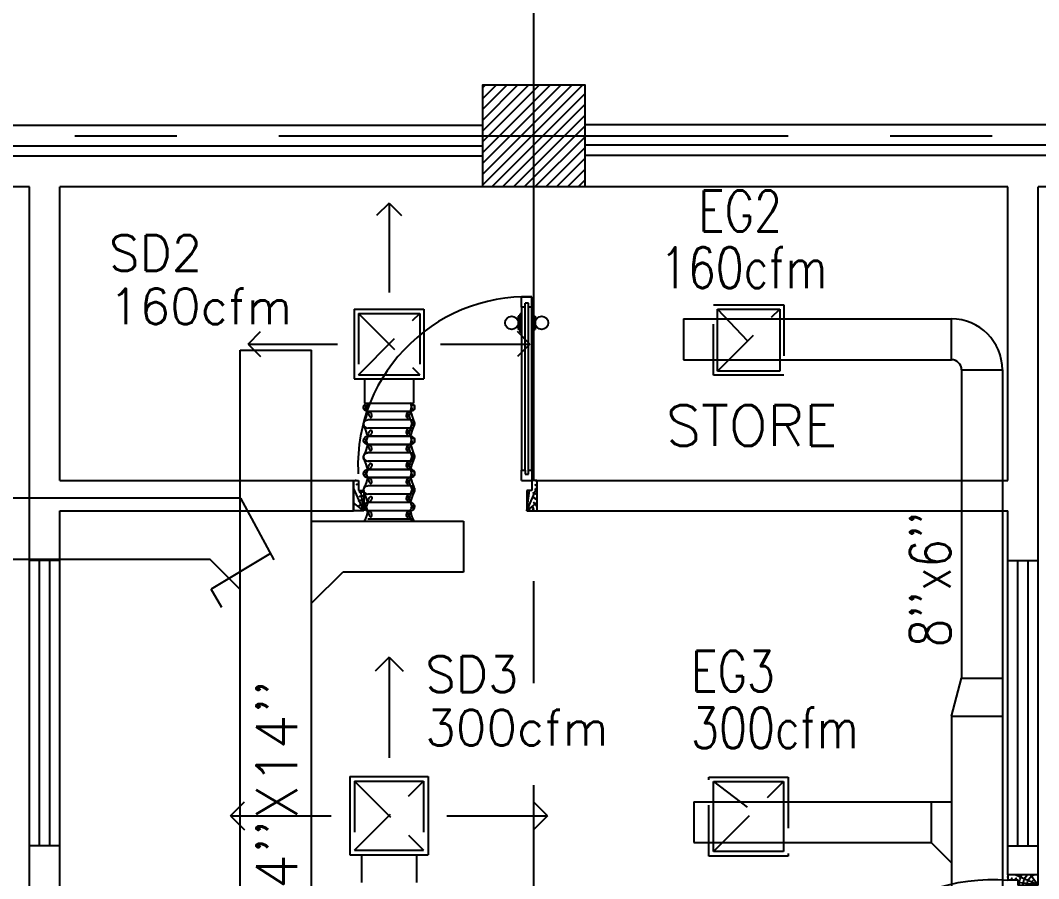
# Model space of a CAD drawing. Extents: x 417866230.2 to 417866327.8, y 43498045.5 to 43498135.4.
# Drawn here: x 417866253.678 to 417866258.674, y 43498118.279 to 43498122.489 of the extents above; entities that cross this region are included whole.
import ezdxf
from ezdxf.enums import TextEntityAlignment as Align

# ---------------------------------------------------------------- set-up
doc = ezdxf.new("R2010")
doc.units = 0
doc.header["$MEASUREMENT"] = 0
doc.linetypes.add('CENTERX2', pattern=[4, 2.5, -0.5, 0.5, -0.5])
doc.linetypes.add('HIDDEN', pattern=[0.375, 0.25, -0.125])
doc.layers.get('0').update_dxf_attribs({"linetype": 'CONTINUOUS'})
for name, color, linetype in [('AXES', 11, 'CENTERX2'), ('COL', 9, 'CONTINUOUS'), ('DOOR', 9, 'CONTINUOUS'), ('DUCT', 6, 'CONTINUOUS'), ('EXDUCT', 10, 'CONTINUOUS'), ('HAT', 12, 'CONTINUOUS'), ('INSUL', 9, 'CONTINUOUS'), ('M-AC-FLEX', 3, 'CONTINUOUS'), ('M-EGU.', 2, 'CONTINUOUS'), ('RM-NAME', 9, 'CONTINUOUS'), ('SCD', 2, 'CONTINUOUS'), ('WALL', 4, 'CONTINUOUS'), ('WIN', 9, 'CONTINUOUS')]:
    doc.layers.add(name, color=color, linetype=linetype)
doc.styles.add('ROMANS', font='ROMANS.shx', dxfattribs={"width": 0.6})

# ---------------------------------------------------------------- blocks, each defined once
blk = doc.blocks.new('*X86')
at = {"color": 0}
for p, q in [((38539.2, 69510.5), (39029.7, 70001)), ((38539.2, 69563.5), (38976.7, 70001)), ((38539.2, 69616.6), (38923.7, 70001)), ((38539.2, 69669.6), (38870.6, 70001)), ((38539.2, 69722.6), (38817.6, 70001)), ((38539.2, 69775.7), (38764.6, 70001)), ((38539.2, 69828.7), (38711.5, 70001)), ((38539.2, 69881.7), (38658.5, 70001)), ((38539.2, 69934.8), (38605.5, 70001)), ((38539.2, 69987.8), (38552.4, 70001)), ((38582.8, 69501), (39039.2, 69957.5)), ((38635.8, 69501), (39039.2, 69904.4)), ((38688.8, 69501), (39039.2, 69851.4)), ((38741.9, 69501), (39039.2, 69798.4)), ((38794.9, 69501), (39039.2, 69745.3)), ((38847.9, 69501), (39039.2, 69692.3)), ((38901, 69501), (39039.2, 69639.3)), ((38954, 69501), (39039.2, 69586.2)), ((39007, 69501), (39039.2, 69533.2))]:
    blk.add_line(p, q, dxfattribs=at)
blk = doc.blocks.new('RM1')
at = {"layer": 'RM-NAME', "style": 'ROMANS'}
for tag, p in [('ROOMNAME1', (0, 323.8)), ('ROOMNAME2', (0, 0))]:
    blk.add_attdef(tag, text='', height=200, dxfattribs=at).set_placement(p, align=Align.MIDDLE)
blk = doc.blocks.new('DOOR90')
at = {"layer": 'DOOR', "color": 7, "linetype": 'ByBlock'}
for p, q in [((-150, 0), (0, 0)), ((-150, 0), (-150, -25)), ((0, -50), (-113.7, 0)), ((0, -50), (-40.1, 0)), ((0, -50), (0, 0)), ((-1000, -25), (-1050, -25)), ((-1050, -75), (-1050, -25)), ((-1050, -25), (-1050, -75)), ((-1000, -42), (-1020, -42)), ((-1020, -42), (-1020, -58)), ((-1000, -25), (-1000, -42)), ((-877.6, -17.8), (-967.6, -17.8)), ((-967.6, -25), (-967.6, -17.8)), ((-955, -8.8), (-890.2, -8.8)), ((-955, -17.8), (-955, -8.8)), ((-955, -17.8), (-890.2, -17.8)), ((-890.2, -17.8), (-890.2, -8.8)), ((-877.6, -25), (-877.6, -17.8)), ((-200, -25), (-150, -25)), ((-200, -42), (-200, -25)), ((-180, -42), (-200, -42)), ((-180, -58), (-180, -42)), ((-150, -25), (-100, -25)), ((-150, -75), (-150, -25)), ((-100, -25), (-100, -50)), ((0, -50), (-100, -36.6)), ((-1000, -75), (-1050, -75)), ((-1000, -58), (-1020, -58)), ((-1000, -58), (-1000, -75)), ((-967.6, -75), (-967.6, -82.2)), ((-877.6, -82.2), (-967.6, -82.2)), ((-955, -82.2), (-890.2, -82.2)), ((-955, -82.2), (-955, -91.2)), ((-955, -91.2), (-890.2, -91.2)), ((-890.2, -82.2), (-890.2, -91.2)), ((-877.6, -75), (-877.6, -82.2)), ((-200, -58), (-180, -58)), ((-200, -75), (-200, -58)), ((-150, -75), (-200, -75)), ((-100, -50), (0, -50)), ((-150, -875), (-100, -875)), ((-150, -900), (-150, -875)), ((0, -850), (-113.7, -900)), ((-100, -875), (-100, -850)), ((0, -850), (-100, -863.4)), ((-100, -850), (0, -850)), ((0, -850), (-40.1, -900)), ((0, -850), (0, -900)), ((-150, -900), (0, -900)), ((0, -900), (-150, -900))]:
    blk.add_line(p, q, dxfattribs=at)
at = {"layer": 'DOOR', "linetype": 'ByBlock'}
for p, q in [((-200, -25), (-1000, -25)), ((-200, -42), (-1000, -42)), ((-200, -58), (-1000, -58)), ((-1000, -75), (-200, -75))]:
    blk.add_line(p, q, dxfattribs=at)
at = {"layer": 'DOOR', "color": 7, "linetype": 'ByBlock'}
for centre in [(-922.6, 23.5), (-922.6, -123.5)]:
    blk.add_circle(centre, 32.4, dxfattribs=at)
for centre, radius, start, end in [((0, -50), 154.4, 161.1053, 166.2858), ((0, -50), 94.4, 148.0182, 180), ((0, -50), 134.4, 158.1598, 169.28), ((0, -50), 114.4, 154.0838, 167.3774), ((0, -50), 74.4, 137.7764, 180), ((0, -50), 54.4, 113.2074, 180), ((0, -50), 34.4, 90, 180), ((0, -50), 14.4, 90, 180), ((0, -850), 154.4, 193.7142, 198.8947), ((0, -850), 134.4, 190.72, 201.8402), ((0, -850), 94.4, 180, 211.9818), ((0, -850), 74.4, 180, 222.2236), ((0, -850), 54.4, 180, 246.7926), ((0, -850), 34.4, 180, 270), ((0, -850), 14.4, 180, 270)]:
    blk.add_arc(centre, radius, start, end, dxfattribs=at)
at = {"layer": 'DOOR', "linetype": 'HIDDEN', "ltscale": 0.5}
blk.add_arc((-222.2, -50), 828.2, 178.2701, 275.003, dxfattribs=at)
blk = doc.blocks.new('A$C24ED45A6')
at = {"layer": 'DOOR', "color": 0, "linetype": 'ByBlock'}
for p, q in [((925, 1100), (925, 1150)), ((925, 1150), (975, 1150)), ((975, 1150), (925, 1150)), ((975, 1100), (975, 1150)), ((942, 1100), (925, 1100)), ((942, 1100), (942, 1120)), ((958, 1120), (942, 1120)), ((958, 1100), (958, 1120)), ((975, 1100), (958, 1100)), ((908.8, 1055), (908.8, 990.2)), ((917.8, 1055), (908.8, 1055)), ((917.8, 977.6), (917.8, 1067.6)), ((925, 1067.6), (917.8, 1067.6)), ((917.8, 1055), (917.8, 990.2)), ((975, 1067.6), (982.2, 1067.6)), ((982.2, 977.6), (982.2, 1067.6)), ((982.2, 1055), (982.2, 990.2)), ((982.2, 1055), (991.2, 1055)), ((991.2, 1055), (991.2, 990.2)), ((917.8, 990.2), (908.8, 990.2)), ((925, 977.6), (917.8, 977.6)), ((975, 977.6), (982.2, 977.6)), ((982.2, 990.2), (991.2, 990.2)), ((925, 150), (925, 200)), ((925, 200), (942, 200)), ((942, 200), (942, 180)), ((958, 180), (958, 200)), ((958, 200), (975, 200)), ((975, 200), (975, 150)), ((0, 0), (0, 150)), ((0, 150), (25, 150)), ((25, 150), (25, 100)), ((925, 150), (975, 150)), ((942, 180), (958, 180)), ((1000, 150), (975, 150)), ((975, 150), (975, 100)), ((1000, 150), (1000, 0)), ((25, 100), (50, 100)), ((50, 100), (50, 0)), ((975, 100), (950, 100)), ((950, 100), (950, 0)), ((50, 0), (0, 0)), ((950, 0), (1000, 0))]:
    blk.add_line(p, q, dxfattribs=at)
at = {"layer": 'DOOR', "linetype": 'ByBlock'}
for p, q in [((925, 1100), (925, 200)), ((942, 200), (942, 1100)), ((958, 200), (958, 1100)), ((975, 200), (975, 1100))]:
    blk.add_line(p, q, dxfattribs=at)
at = {"layer": 'DOOR', "color": 9, "linetype": 'ByBlock'}
for p, q in [((50, 0), (0, 113.7)), ((50, 0), (36.6, 100)), ((950, 0), (1000, 113.7)), ((950, 0), (963.4, 100)), ((50, 0), (0, 40.1)), ((950, 0), (1000, 40.1))]:
    blk.add_line(p, q, dxfattribs=at)
at = {"layer": 'DOOR', "color": 0, "linetype": 'ByBlock'}
for centre in [(876.5, 1022.6), (1023.5, 1022.6)]:
    blk.add_circle(centre, 32.4, dxfattribs=at)
at = {"layer": 'DOOR', "linetype": 'HIDDEN', "ltscale": 0.5}
blk.add_arc((950, 222.5), 927.8, 88.456, 184.4816, dxfattribs=at)
at = {"layer": 'DOOR', "color": 9, "linetype": 'ByBlock'}
for centre, radius, start, end in [((50, 0), 154.4, 103.7142, 108.8947), ((950, 0), 154.4, 71.1053, 76.2858), ((50, 0), 134.4, 100.72, 111.8402), ((50, 0), 114.4, 102.6226, 115.9162), ((950, 0), 134.4, 68.1598, 79.28), ((950, 0), 114.4, 64.0838, 77.3774), ((50, 0), 94.4, 90, 121.9818), ((50, 0), 74.4, 90, 132.2236), ((50, 0), 54.4, 90, 156.7926), ((950, 0), 94.4, 58.0182, 90), ((950, 0), 74.4, 47.7764, 90), ((950, 0), 54.4, 23.2074, 90), ((50, 0), 34.4, 90, 180), ((50, 0), 14.4, 90, 180), ((950, 0), 34.4, 0, 90), ((950, 0), 14.4, 0, 90)]:
    blk.add_arc(centre, radius, start, end, dxfattribs=at)
at = {"layer": 'WALL'}
blk.add_line((1000, 0), (1000, 150), dxfattribs=at)

msp = doc.modelspace()

# ---------------------------------------------------------------- linework, layer by layer
at = {"layer": 'AXES'}
for p, q in [((417866256.1969, 43498056.2378), (417866256.1969, 43498134.7153)), ((417866230.9454, 43498121.9221), (417866300.0369, 43498121.9221))]:
    msp.add_line(p, q, dxfattribs=at)
at = {"layer": 'COL'}
msp.add_lwpolyline([(417866255.9469, 43498121.6721), (417866255.9469, 43498122.1721), (417866256.4469, 43498122.1721), (417866256.4469, 43498121.6721)], close=True, dxfattribs=at)
at = {"layer": 'DUCT'}
for p, q in [((417866254.7569, 43498117.1006), (417866254.7569, 43498120.8717)), ((417866254.7569, 43498120.8717), (417866255.1069, 43498120.8717)), ((417866255.1069, 43498117.1006), (417866255.1069, 43498120.8717)), ((417866254.7581, 43498120.1454), (417866253.6336, 43498120.1454)), ((417866254.7581, 43498120.1454), (417866254.9215, 43498119.8426)), ((417866255.1098, 43498120.0324), (417866255.8524, 43498120.0324)), ((417866255.8524, 43498120.0324), (417866255.8524, 43498119.7824)), ((417866254.9046, 43498119.8739), (417866254.6137, 43498119.6983)), ((417866253.6336, 43498119.8454), (417866254.6081, 43498119.8454)), ((417866254.7581, 43498119.6954), (417866254.6081, 43498119.8454)), ((417866255.1098, 43498119.6324), (417866255.2598, 43498119.7824)), ((417866255.8524, 43498119.7824), (417866255.2598, 43498119.7824)), ((417866254.6658, 43498119.6082), (417866254.6137, 43498119.6983))]:
    msp.add_line(p, q, dxfattribs=at)
at = {"layer": 'EXDUCT', "linetype": 'Continuous'}
for p, q in [((417866256.9313, 43498121.024), (417866256.9313, 43498120.824)), ((417866256.9313, 43498121.024), (417866258.2457, 43498121.024)), ((417866258.2458, 43498120.824), (417866258.2458, 43498121.024)), ((417866256.9313, 43498120.824), (417866258.2457, 43498120.824)), ((417866258.2957, 43498120.774), (417866258.2957, 43498119.2618)), ((417866258.2957, 43498120.774), (417866258.4957, 43498120.774)), ((417866258.4957, 43498120.774), (417866258.4957, 43498119.0751)), ((417866258.2457, 43498119.0751), (417866258.2957, 43498119.2618)), ((417866258.2957, 43498119.2618), (417866258.4957, 43498119.2618)), ((417866258.2457, 43498119.0751), (417866258.2457, 43498112.225)), ((417866258.2457, 43498119.0751), (417866258.4957, 43498119.0751)), ((417866258.4957, 43498119.0751), (417866258.4957, 43498112.325)), ((417866256.9813, 43498118.6563), (417866256.9813, 43498118.4563)), ((417866256.9813, 43498118.6563), (417866258.2457, 43498118.6563)), ((417866258.1457, 43498118.6563), (417866258.1457, 43498118.4563)), ((417866256.9813, 43498118.4563), (417866258.1457, 43498118.4563)), ((417866258.1457, 43498118.4563), (417866258.2457, 43498118.3563))]:
    msp.add_line(p, q, dxfattribs=at)
for radius in [0.25, 0.05]:
    msp.add_arc((417866258.2457, 43498120.774), radius, 0, 90, dxfattribs=at)
at = {"layer": 'INSUL'}
for p, q in [((417866255.9469, 43498121.8721), (417866249.2469, 43498121.8721)), ((417866259.5469, 43498121.8761), (417866256.4469, 43498121.8761)), ((417866255.9469, 43498121.8221), (417866249.2469, 43498121.8221)), ((417866259.5469, 43498121.8261), (417866256.4469, 43498121.8261))]:
    msp.add_line(p, q, dxfattribs=at)
at = {"layer": 'M-AC-FLEX', "color": 11}
for p, q in [((417866255.5919, 43498120.5706), (417866255.3818, 43498120.5706)), ((417866255.5919, 43498120.5298), (417866255.3818, 43498120.5298)), ((417866255.5919, 43498120.5298), (417866255.3818, 43498120.5298)), ((417866255.5919, 43498120.4891), (417866255.3818, 43498120.4891)), ((417866255.5919, 43498120.4891), (417866255.3818, 43498120.4891)), ((417866255.3815, 43498120.4484), (417866255.5916, 43498120.4484)), ((417866255.3815, 43498120.4484), (417866255.5916, 43498120.4484)), ((417866255.5919, 43498120.4484), (417866255.3818, 43498120.4484)), ((417866255.5919, 43498120.4484), (417866255.3818, 43498120.4484)), ((417866255.3815, 43498120.4083), (417866255.5916, 43498120.4083)), ((417866255.3815, 43498120.4083), (417866255.5916, 43498120.4083)), ((417866255.5919, 43498120.4083), (417866255.3818, 43498120.4083)), ((417866255.5919, 43498120.4083), (417866255.3818, 43498120.4083)), ((417866255.5919, 43498120.3676), (417866255.3818, 43498120.3676)), ((417866255.5919, 43498120.3676), (417866255.3818, 43498120.3676)), ((417866255.5919, 43498120.3269), (417866255.3818, 43498120.3269)), ((417866255.5919, 43498120.3269), (417866255.3818, 43498120.3269)), ((417866255.3815, 43498120.2861), (417866255.5916, 43498120.2861)), ((417866255.3815, 43498120.2861), (417866255.5916, 43498120.2861)), ((417866255.5919, 43498120.2861), (417866255.3818, 43498120.2861)), ((417866255.5919, 43498120.2861), (417866255.3818, 43498120.2861)), ((417866255.3815, 43498120.2461), (417866255.5916, 43498120.2461)), ((417866255.3815, 43498120.2461), (417866255.5916, 43498120.2461)), ((417866255.5919, 43498120.2461), (417866255.3818, 43498120.2461)), ((417866255.5919, 43498120.2461), (417866255.3818, 43498120.2461)), ((417866255.5919, 43498120.2054), (417866255.3818, 43498120.2054)), ((417866255.5919, 43498120.2054), (417866255.3818, 43498120.2054)), ((417866255.5919, 43498120.1646), (417866255.3818, 43498120.1646)), ((417866255.5919, 43498120.1646), (417866255.3818, 43498120.1646)), ((417866255.5919, 43498120.1239), (417866255.3818, 43498120.1239)), ((417866255.5919, 43498120.0832), (417866255.3818, 43498120.0832)), ((417866255.5919, 43498120.0424), (417866255.3818, 43498120.0424)), ((417866255.5919, 43498120.0424), (417866255.3818, 43498120.0424))]:
    msp.add_line(p, q, dxfattribs=at)
at = {"layer": 'M-AC-FLEX'}
for points in [[(417866255.3818, 43498120.5706, -0.999838), (417866255.3811, 43498120.6106)], [(417866255.3818, 43498120.6106, 0.999838), (417866255.3811, 43498120.5706)], [(417866255.3818, 43498120.6106, 0.999838), (417866255.3811, 43498120.5706)], [(417866255.3818, 43498120.5706, -0.999838), (417866255.3811, 43498120.6106)], [(417866255.5912, 43498120.5706, -0.00451), (417866255.5916, 43498120.5706, 1.018005), (417866255.5916, 43498120.6106)], [(417866255.5912, 43498120.6106, 0.00451), (417866255.5916, 43498120.6106, -1.018005), (417866255.5916, 43498120.5706)], [(417866255.3818, 43498120.5706, -1), (417866255.3818, 43498120.5298, 1), (417866255.3818, 43498120.4891)], [(417866255.3815, 43498120.5706, -0.008922), (417866255.3808, 43498120.5706)], [(417866255.3818, 43498120.5706, 0.00451), (417866255.3815, 43498120.5706, -0.008922), (417866255.3808, 43498120.5706)], [(417866255.3811, 43498120.5706, 0.004461), (417866255.3815, 43498120.5706)], [(417866255.3811, 43498120.5706, 0.004461), (417866255.3815, 43498120.5706)], [(417866255.3818, 43498120.5706, -0.412332), (417866255.4022, 43498120.5503, -0.412332)], [(417866255.5919, 43498120.5706, 0.412332), (417866255.5716, 43498120.5503, 0.412332)], [(417866255.5919, 43498120.5298, -1), (417866255.5919, 43498120.5706)], [(417866255.5919, 43498120.5706, 1), (417866255.5919, 43498120.5298, -1), (417866255.5919, 43498120.4891)], [(417866255.3818, 43498120.4484, 1), (417866255.3818, 43498120.4891, -1), (417866255.3818, 43498120.5298)], [(417866255.5919, 43498120.4484, -1), (417866255.5919, 43498120.4891, 1), (417866255.5919, 43498120.5298)], [(417866255.5919, 43498120.5298, -1), (417866255.5919, 43498120.4891)], [(417866255.5919, 43498120.4891, 1), (417866255.5919, 43498120.5298)], [(417866255.5919, 43498120.4891, 1), (417866255.5919, 43498120.4484)], [(417866255.3818, 43498120.4083, -0.999838), (417866255.3811, 43498120.4484)], [(417866255.3818, 43498120.4484, 0.999838), (417866255.3811, 43498120.4083)], [(417866255.3818, 43498120.4484, 0.999838), (417866255.3811, 43498120.4083)], [(417866255.3818, 43498120.4083, -0.999838), (417866255.3811, 43498120.4484)], [(417866255.3818, 43498120.4484, -0.00451), (417866255.3815, 43498120.4484, 0.008922), (417866255.3808, 43498120.4484)], [(417866255.3815, 43498120.4484, 0.008922), (417866255.3808, 43498120.4484)], [(417866255.3811, 43498120.4484, -0.004461), (417866255.3815, 43498120.4484)], [(417866255.3811, 43498120.4484, -0.004461), (417866255.3815, 43498120.4484)], [(417866255.5912, 43498120.4083, -0.00451), (417866255.5916, 43498120.4083, 1.018005), (417866255.5916, 43498120.4484)], [(417866255.5912, 43498120.4484, 0.00451), (417866255.5916, 43498120.4484, -1.018005), (417866255.5916, 43498120.4083)], [(417866255.3818, 43498120.4083, -1), (417866255.3818, 43498120.3676, 1), (417866255.3818, 43498120.3269)], [(417866255.3924, 43498120.3705, -0.136926), (417866255.3818, 43498120.3676, 1), (417866255.3818, 43498120.3269)], [(417866255.3924, 43498120.3239, 0.136926), (417866255.3818, 43498120.3269, -1), (417866255.3818, 43498120.3676)], [(417866255.3818, 43498120.2861, 1), (417866255.3818, 43498120.3269, -1), (417866255.3818, 43498120.3676)], [(417866255.3815, 43498120.4083, -0.008922), (417866255.3808, 43498120.4083)], [(417866255.3818, 43498120.4083, 0.00451), (417866255.3815, 43498120.4083, -0.008922), (417866255.3808, 43498120.4083)], [(417866255.3811, 43498120.4083, 0.004461), (417866255.3815, 43498120.4083)], [(417866255.3811, 43498120.4083, 0.004461), (417866255.3815, 43498120.4083)], [(417866255.5919, 43498120.3676, -1), (417866255.5919, 43498120.4083)], [(417866255.5919, 43498120.4083, 1), (417866255.5919, 43498120.3676, -1), (417866255.5919, 43498120.3269)], [(417866255.5919, 43498120.2861, -1), (417866255.5919, 43498120.3269, 1), (417866255.5919, 43498120.3676)], [(417866255.5814, 43498120.3705, 0.136926), (417866255.5919, 43498120.3676, -1), (417866255.5919, 43498120.3269)], [(417866255.5814, 43498120.3239, -0.136926), (417866255.5919, 43498120.3269, 1), (417866255.5919, 43498120.3676)], [(417866255.5919, 43498120.3269, 1), (417866255.5919, 43498120.3676)], [(417866255.5919, 43498120.3676, -1), (417866255.5919, 43498120.3269)], [(417866255.5919, 43498120.3676, -1), (417866255.5919, 43498120.3269)], [(417866255.5919, 43498120.3269, 1), (417866255.5919, 43498120.3676)], [(417866255.5919, 43498120.3269, 1), (417866255.5919, 43498120.2861)], [(417866255.3818, 43498120.2861, 0.999838), (417866255.3811, 43498120.2461)], [(417866255.3818, 43498120.2461, -0.999838), (417866255.3811, 43498120.2861)], [(417866255.3818, 43498120.2461, -0.999838), (417866255.3811, 43498120.2861)], [(417866255.3818, 43498120.2861, 0.999838), (417866255.3811, 43498120.2461)], [(417866255.3815, 43498120.2861, 0.008922), (417866255.3808, 43498120.2861)], [(417866255.3818, 43498120.2861, -0.00451), (417866255.3815, 43498120.2861, 0.008922), (417866255.3808, 43498120.2861)], [(417866255.3811, 43498120.2861, -0.004461), (417866255.3815, 43498120.2861)], [(417866255.3811, 43498120.2861, -0.004461), (417866255.3815, 43498120.2861)], [(417866255.5912, 43498120.2861, 0.00451), (417866255.5916, 43498120.2861, -1.018005), (417866255.5916, 43498120.2461)], [(417866255.5912, 43498120.2461, -0.00451), (417866255.5916, 43498120.2461, 1.018005), (417866255.5916, 43498120.2861)], [(417866255.3818, 43498120.2461, -1), (417866255.3818, 43498120.2054, 1), (417866255.3818, 43498120.1646)], [(417866255.3818, 43498120.2461, 0.00451), (417866255.3815, 43498120.2461, -0.008922), (417866255.3808, 43498120.2461)], [(417866255.3815, 43498120.2461, -0.008922), (417866255.3808, 43498120.2461)], [(417866255.3811, 43498120.2461, 0.004461), (417866255.3815, 43498120.2461)], [(417866255.3811, 43498120.2461, 0.004461), (417866255.3815, 43498120.2461)], [(417866255.5919, 43498120.2054, -1), (417866255.5919, 43498120.2461)], [(417866255.5919, 43498120.2461, 1), (417866255.5919, 43498120.2054, -1), (417866255.5919, 43498120.1646)], [(417866255.3818, 43498120.1239, 1), (417866255.3818, 43498120.1646, -1), (417866255.3818, 43498120.2054)], [(417866255.5919, 43498120.1239, -1), (417866255.5919, 43498120.1646, 1), (417866255.5919, 43498120.2054)], [(417866255.5919, 43498120.1646, 1), (417866255.5919, 43498120.1239)], [(417866255.5919, 43498120.1646, 1), (417866255.5919, 43498120.2054)], [(417866255.5919, 43498120.2054, -1), (417866255.5919, 43498120.1646)], [(417866255.3818, 43498120.0832, -0.983673), (417866255.3811, 43498120.1239)], [(417866255.3818, 43498120.1239, 0.983673), (417866255.3811, 43498120.0832)], [(417866255.3818, 43498120.1239, 0.983673), (417866255.3811, 43498120.0832)], [(417866255.3815, 43498120.1239, 0.008922), (417866255.3808, 43498120.1239)], [(417866255.3818, 43498120.1239, -0.00451), (417866255.3815, 43498120.1239, 0.008922), (417866255.3808, 43498120.1239)], [(417866255.3811, 43498120.1239, -0.004461), (417866255.3815, 43498120.1239)], [(417866255.3811, 43498120.1239, -0.004461), (417866255.3815, 43498120.1239)], [(417866255.3818, 43498120.1239, 0.412332), (417866255.4022, 43498120.1441, 0.412332)], [(417866255.5919, 43498120.1239, -0.412332), (417866255.5716, 43498120.1441, -0.412332)], [(417866255.5912, 43498120.1239, 0.00451), (417866255.5916, 43498120.1239, -0.999156), (417866255.5916, 43498120.0831)], [(417866255.5912, 43498120.0831, -0.00451), (417866255.5916, 43498120.0831, 0.999156), (417866255.5916, 43498120.1239)], [(417866255.3818, 43498120.0832, -1), (417866255.3818, 43498120.0424, 0.265787), (417866255.3643, 43498120.0324, 0.265787)], [(417866255.3815, 43498120.0832, -0.008922), (417866255.3808, 43498120.0832)], [(417866255.3818, 43498120.0832, 0.00451), (417866255.3815, 43498120.0832, -0.008922), (417866255.3808, 43498120.0832)], [(417866255.3811, 43498120.0832, 0.004461), (417866255.3815, 43498120.0832)], [(417866255.3811, 43498120.0832, 0.004461), (417866255.3815, 43498120.0832)], [(417866255.3818, 43498120.0832, -0.412332), (417866255.4022, 43498120.0629, -0.412332)], [(417866255.5919, 43498120.0832, 0.412332), (417866255.5716, 43498120.0629, 0.412332)], [(417866255.5919, 43498120.0424, -1), (417866255.5919, 43498120.0832)], [(417866255.5919, 43498120.0832, 1), (417866255.5919, 43498120.0424, -0.265787), (417866255.6095, 43498120.0324, -0.265787)], [(417866255.3643, 43498120.0324, -0.265787), (417866255.3818, 43498120.0424)], [(417866255.5919, 43498120.0424, -0.265787), (417866255.6095, 43498120.0324, -0.265787)], [(417866255.6095, 43498120.0324, 0.265787), (417866255.5919, 43498120.0424)], [(417866255.6095, 43498120.0324, 0.265787), (417866255.5919, 43498120.0424)]]:
    msp.add_lwpolyline(points, format="xyb", dxfattribs=at)
at = {"layer": 'M-EGU.'}
for p, q in [((417866255.4865, 43498121.5922), (417866255.4254, 43498121.5311)), ((417866255.4865, 43498121.5922), (417866255.5476, 43498121.5311)), ((417866255.4865, 43498121.5922), (417866255.4865, 43498121.1534)), ((417866255.3161, 43498121.0714), (417866255.3161, 43498120.7306)), ((417866255.3161, 43498121.0714), (417866255.6569, 43498121.0714)), ((417866255.6569, 43498121.0714), (417866255.6569, 43498120.7306)), ((417866257.0985, 43498120.7677), (417866257.0985, 43498121.0725)), ((417866257.0985, 43498121.0725), (417866257.4033, 43498121.0725)), ((417866257.4033, 43498121.0725), (417866257.4033, 43498120.7677)), ((417866254.7953, 43498120.901), (417866254.8564, 43498120.9621)), ((417866256.1777, 43498120.901), (417866256.1166, 43498120.9621)), ((417866254.7953, 43498120.901), (417866255.2341, 43498120.901)), ((417866254.7953, 43498120.901), (417866254.8564, 43498120.8399)), ((417866255.7389, 43498120.901), (417866256.1777, 43498120.901)), ((417866256.1777, 43498120.901), (417866256.1166, 43498120.8399)), ((417866257.4033, 43498120.7677), (417866257.0985, 43498120.7677)), ((417866255.3161, 43498120.7306), (417866255.6569, 43498120.7306)), ((417866255.3665, 43498120.7306), (417866255.3665, 43498120.6106)), ((417866255.6065, 43498120.7306), (417866255.6065, 43498120.6106)), ((417866255.3665, 43498120.6106), (417866255.6065, 43498120.6106)), ((417866255.4865, 43498119.3649), (417866255.4178, 43498119.2961)), ((417866255.4865, 43498119.3649), (417866255.5552, 43498119.2961)), ((417866255.4865, 43498119.3649), (417866255.4865, 43498118.8712)), ((417866255.2948, 43498118.779), (417866255.2948, 43498118.3956)), ((417866255.2948, 43498118.779), (417866255.6782, 43498118.779)), ((417866255.6782, 43498118.779), (417866255.6782, 43498118.3956)), ((417866257.0788, 43498118.4116), (417866257.0788, 43498118.7545)), ((417866257.0788, 43498118.7545), (417866257.4217, 43498118.7545)), ((417866257.4217, 43498118.7545), (417866257.4217, 43498118.4116)), ((417866254.7089, 43498118.5873), (417866254.7776, 43498118.656)), ((417866256.2641, 43498118.5873), (417866256.1954, 43498118.656)), ((417866254.7089, 43498118.5873), (417866255.2026, 43498118.5873)), ((417866254.7089, 43498118.5873), (417866254.7776, 43498118.5185)), ((417866255.7705, 43498118.5873), (417866256.2641, 43498118.5873)), ((417866256.2641, 43498118.5873), (417866256.1954, 43498118.5185)), ((417866257.4217, 43498118.4116), (417866257.0788, 43498118.4116)), ((417866255.2948, 43498118.3956), (417866255.6782, 43498118.3956)), ((417866255.3515, 43498118.3956), (417866255.3515, 43498118.2606)), ((417866255.6215, 43498118.3956), (417866255.6215, 43498118.2606))]:
    msp.add_line(p, q, dxfattribs=at)
at = {"layer": 'M-EGU.', "linetype": 'HIDDEN'}
for p, q in [((417866257.0785, 43498120.7477), (417866257.0785, 43498121.0925)), ((417866257.0785, 43498121.0925), (417866257.4233, 43498121.0925)), ((417866257.0985, 43498120.7677), (417866257.4033, 43498121.0725)), ((417866257.4233, 43498121.0925), (417866257.4233, 43498120.7477)), ((417866255.3361, 43498121.0514), (417866255.6369, 43498120.7506)), ((417866255.3361, 43498120.7506), (417866255.6369, 43498121.0514)), ((417866255.3361, 43498121.0514), (417866255.3361, 43498120.7506)), ((417866255.3361, 43498121.0514), (417866255.6369, 43498121.0514)), ((417866255.6369, 43498121.0514), (417866255.6369, 43498120.7506)), ((417866255.3361, 43498120.7506), (417866255.6369, 43498120.7506)), ((417866257.4233, 43498120.7477), (417866257.0785, 43498120.7477)), ((417866257.0563, 43498118.3891), (417866257.0563, 43498118.777)), ((417866257.0563, 43498118.777), (417866257.4442, 43498118.777)), ((417866257.4442, 43498118.777), (417866257.4442, 43498118.3891)), ((417866255.3173, 43498118.7565), (417866255.6557, 43498118.4181)), ((417866255.3173, 43498118.4181), (417866255.6557, 43498118.7565)), ((417866255.3173, 43498118.7565), (417866255.3173, 43498118.4181)), ((417866255.3173, 43498118.7565), (417866255.6557, 43498118.7565)), ((417866255.6557, 43498118.7565), (417866255.6557, 43498118.4181)), ((417866257.0788, 43498118.4116), (417866257.4217, 43498118.7545)), ((417866255.3173, 43498118.4181), (417866255.6557, 43498118.4181)), ((417866257.4442, 43498118.3891), (417866257.0563, 43498118.3891))]:
    msp.add_line(p, q, dxfattribs=at)
at = {"layer": 'SCD', "color": 2}
for p, q in [((417866257.0985, 43498121.0725), (417866257.2452, 43498120.9163)), ((417866257.0788, 43498118.7545), (417866257.2438, 43498118.6288))]:
    msp.add_line(p, q, dxfattribs=at)
at = {"layer": 'WALL'}
for p, q in [((417866255.9469, 43498121.9721), (417866249.2469, 43498121.9721)), ((417866259.5469, 43498121.9761), (417866256.4469, 43498121.9761)), ((417866253.7219, 43498121.6721), (417866249.2469, 43498121.6721)), ((417866253.7219, 43498119.8396), (417866253.7219, 43498121.6721)), ((417866255.9469, 43498121.6721), (417866253.8719, 43498121.6721)), ((417866253.8719, 43498120.2321), (417866253.8719, 43498121.6721)), ((417866258.5219, 43498121.6721), (417866256.4469, 43498121.6721)), ((417866258.5219, 43498120.2321), (417866258.5219, 43498121.6721)), ((417866259.5469, 43498121.6721), (417866258.6719, 43498121.6721)), ((417866258.6719, 43498119.8396), (417866258.6719, 43498121.6721)), ((417866253.8719, 43498120.2321), (417866255.3121, 43498120.2321)), ((417866255.3121, 43498120.2321), (417866255.3121, 43498120.0821)), ((417866256.2121, 43498120.2321), (417866258.5219, 43498120.2321)), ((417866256.2121, 43498120.2321), (417866256.2121, 43498120.0821)), ((417866253.8719, 43498120.0821), (417866255.3121, 43498120.0821)), ((417866253.8719, 43498119.8396), (417866253.8719, 43498120.0821)), ((417866256.2121, 43498120.0821), (417866258.5219, 43498120.0821)), ((417866258.5219, 43498119.8396), (417866258.5219, 43498120.0821)), ((417866253.8719, 43498119.8396), (417866253.7219, 43498119.8396)), ((417866258.5219, 43498119.8396), (417866258.6719, 43498119.8396)), ((417866253.7219, 43498118.1971), (417866253.7219, 43498118.4396)), ((417866253.8719, 43498118.4396), (417866253.7219, 43498118.4396)), ((417866253.8719, 43498118.1971), (417866253.8719, 43498118.4396)), ((417866258.5219, 43498118.2971), (417866258.5219, 43498118.4396)), ((417866258.5219, 43498118.4396), (417866258.6719, 43498118.4396)), ((417866258.6719, 43498118.2971), (417866258.6719, 43498118.4396)), ((417866258.6719, 43498118.2971), (417866258.5219, 43498118.2971))]:
    msp.add_line(p, q, dxfattribs=at)
at = {"layer": 'WIN'}
for p, q in [((417866253.7219, 43498118.4396), (417866253.7219, 43498119.8396)), ((417866253.7719, 43498118.4396), (417866253.7719, 43498119.8396)), ((417866253.8219, 43498118.4396), (417866253.8219, 43498119.8396)), ((417866253.8719, 43498118.4396), (417866253.8719, 43498119.8396)), ((417866258.5219, 43498118.4396), (417866258.5219, 43498119.8396)), ((417866258.5719, 43498118.4396), (417866258.5719, 43498119.8396)), ((417866258.6219, 43498118.4396), (417866258.6219, 43498119.8396)), ((417866258.6719, 43498118.4396), (417866258.6719, 43498119.8396))]:
    msp.add_line(p, q, dxfattribs=at)

# ---------------------------------------------------------------- block references
at = {"layer": 'DOOR', "yscale": 0.0009999999892897904, "zscale": 0.001}
for name, p, xscale, rotation in [('DOOR90', (417866256.2121, 43498120.0821), 0.0009999999892897904, 270), ('A$C24ED45A6', (417866258.6719, 43498118.2971), -0.0009999999892897904, 90)]:
    msp.add_blockref(name, p, dxfattribs=dict(at, xscale=xscale, rotation=rotation))
at = {"layer": 'HAT', "xscale": 0.001000000047497451, "yscale": 0.0009999999892897904, "zscale": 0.001}
msp.add_blockref('*X86', (417866217.4076, 43498052.1711), dxfattribs=at)
at = {"layer": 'HAT'}
ref = msp.add_blockref('RM1', (417866257.2656, 43498120.5015), dxfattribs=dict(at, xscale=0.001000000047497451, yscale=0.0009999999892897904, zscale=0.001))
ref.add_attrib('ROOMNAME2', 'STORE', dxfattribs={"layer": 'RM-NAME', "height": 0.2, "style": 'ROMANS'}).set_placement((417866257.2656, 43498120.5015), align=Align.MIDDLE)

# ---------------------------------------------------------------- texts
at = {"layer": 'SCD', "style": 'ROMANS', "width": 0.8}
for s, p in [('EG2', (417866257.0031, 43498121.4537)), ('160cfm', (417866256.8152, 43498121.1754)), ('EG3', (417866256.9684, 43498119.1964)), ('300cfm', (417866256.9684, 43498118.9181))]:
    msp.add_text(s, height=0.2, dxfattribs=at).set_placement(p)
at = {"layer": 'SCD', "style": 'ROMANS'}
for s, p in [('SD2', (417866254.1126, 43498121.2603)), ('160cfm', (417866254.1126, 43498120.998)), ('SD3', (417866255.6644, 43498119.1942)), ('300cfm', (417866255.6644, 43498118.932))]:
    msp.add_text(s, height=0.175, dxfattribs=at).set_placement(p)
at = {"layer": 'SCD', "style": 'ROMANS', "width": 0.8}
msp.add_text("8''x6''", height=0.2, rotation=90, dxfattribs=at).set_placement((417866258.2419, 43498119.4148))
at = {"layer": 'SCD', "style": 'ROMANS'}
msp.add_text("14''X14''", height=0.2, rotation=90, dxfattribs=at).set_placement((417866255.0352, 43498118.0549))

doc.saveas('drawing.dxf')
